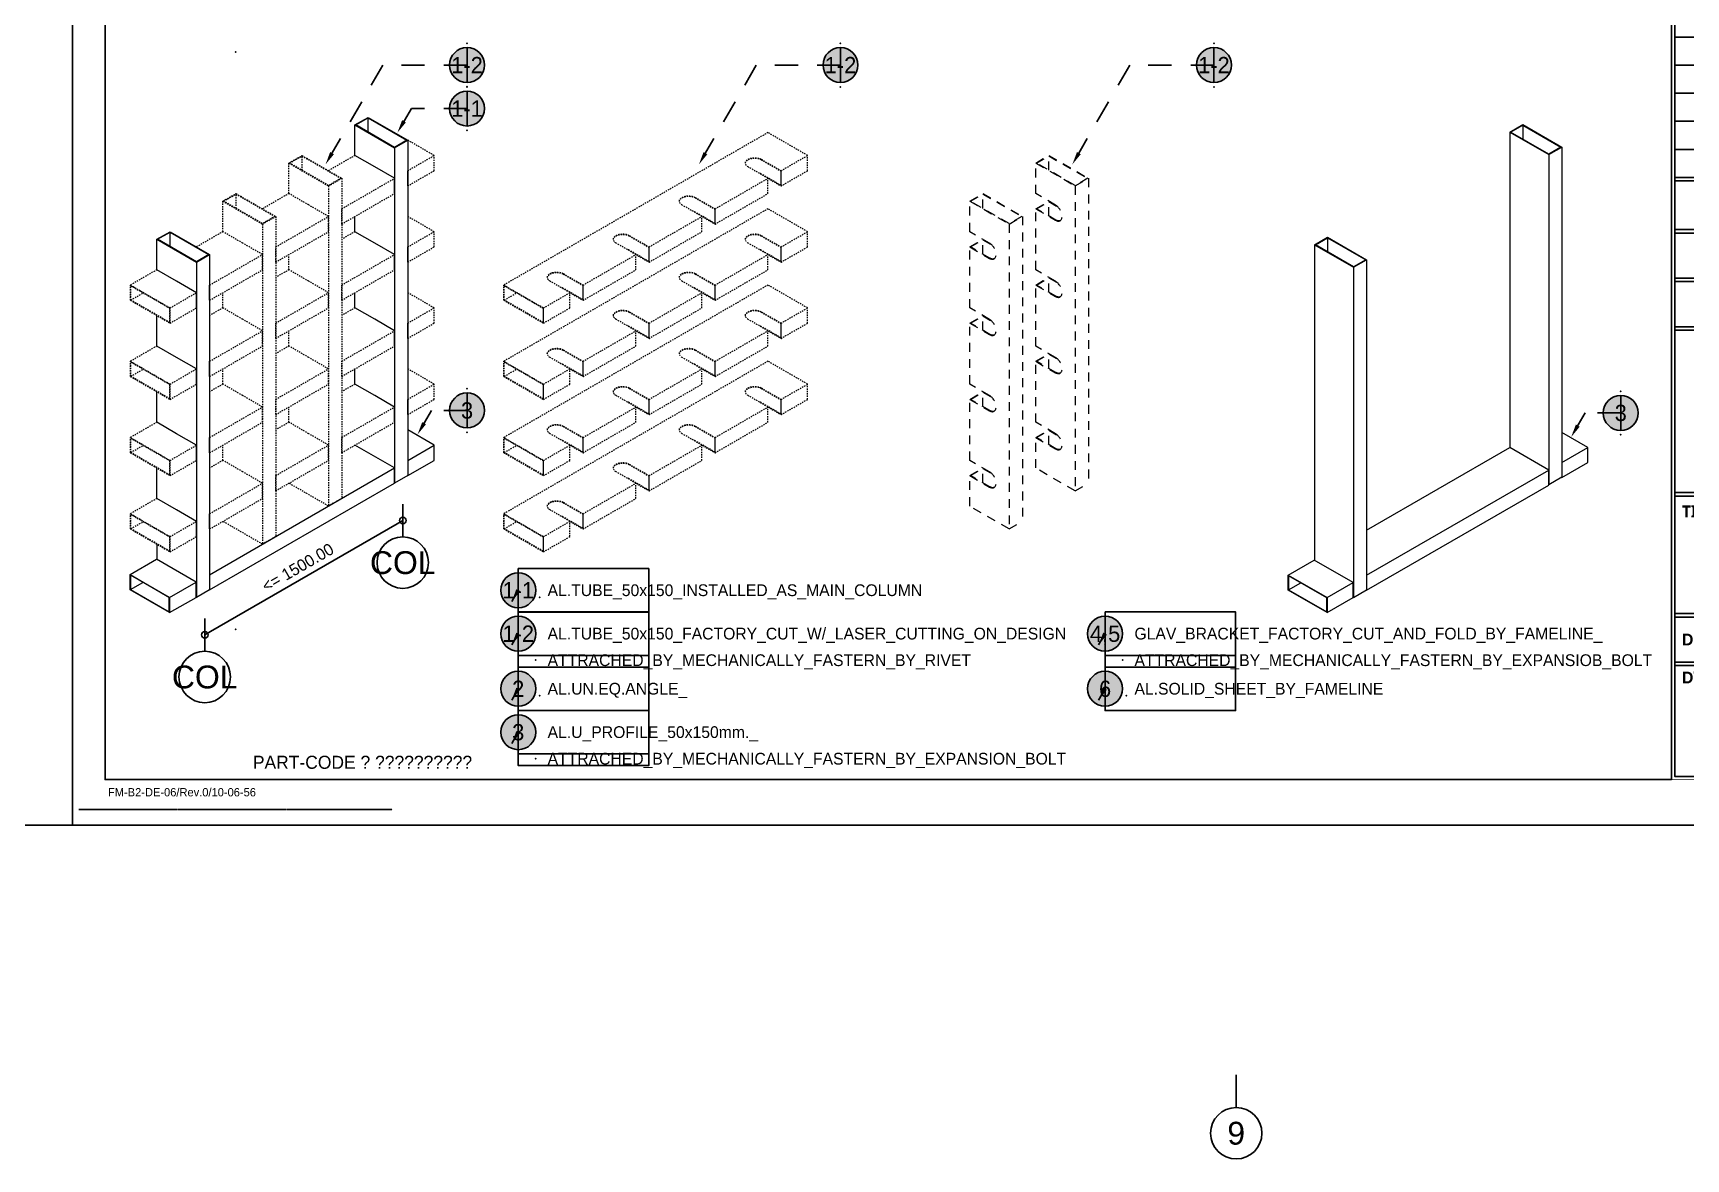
# Model space of a CAD drawing. Header units: millimetres. Extents: x -244126 to 368105, y -173968 to 259060.
# Drawn here: x 41997 to 43263, y 13082 to 13945 of the extents above; entities that cross this region are included whole.
import ezdxf
from ezdxf.enums import TextEntityAlignment as Align

# ---------------------------------------------------------------- set-up
doc = ezdxf.new("R2010")
doc.units = ezdxf.units.MM
doc.header["$MEASUREMENT"] = 0
for name, pattern in [('005_GG_TA_LINE', [13.75, 5, -1.25, 1.25, -1.25, 5]), ('ACAD_ISO04W100', [30, 24, -3, 0, -3]), ('HIDDEN', [9.525, 6.35, -3.175]), ('TA_G_001.00_GG_TA_L_INE', [2.95, 1.1, -0.25, 0.25, -0.25, 1.1]), ('TA_HL_001.00', [6.5, 3.55, -2.95]), ('TA_HL_003.00000', [19.5, 10.65, -8.85])]:
    doc.linetypes.add(name, pattern=pattern)
for name, color, linetype in [('000 - D I M', 6, 'Continuous'), ('000 - H A T C H', 8, 'Continuous'), ('000 - L I N E 0.1', 1, 'Continuous'), ('000 - SYMBOL CON', 1, 'Continuous'), ('000 - T E X T', 4, 'Continuous'), ('000 - TITLEBLOCK', 4, 'Continuous')]:
    doc.layers.add(name, color=color, linetype=linetype)
doc.styles.add('BROWALLIA', font='BrowalliaUPC.ttf')
doc.styles.add('century gothic111111', font='CordiaUPC.ttf')
doc.styles.add('Cetury Gothic', font='GOTHIC.TTF')
doc.styles.add('CORDIA', font='cordia.shx')
doc.styles.get("Standard").update_dxf_attribs({"font": 'arial.ttf'})
doc.styles.add('TA', font='Cordia New.ttf', dxfattribs={"height": 4.5})
doc.dimstyles.new('DIM C-C', dxfattribs={"dimtxt": 0.18, "dimasz": 0.1, "dimexe": 0.1, "dimexo": 0.1, "dimgap": 0.09, "dimtad": 1, "dimtoh": 1, "dimzin": 0, "dimdsep": 46, "dimtxsty": 'CORDIA', "dimblk": 'ORIGIN', "dimcen": 0.1, "dimdle": 0.1, "dimclrd": 40, "dimclre": 140, "dimclrt": 3, "dimadec": 0, "dimazin": 0, "dimtfac": 1, "dimtix": 1, "dimtmove": 2, "dimatfit": 3, "dimfxl": 1, "dimtolj": 1, "dimtzin": 0, "dimarcsym": 0})

# ---------------------------------------------------------------- blocks, each defined once
blk = doc.blocks.new('A$Cfd196da9')
at = {"color": 0, "linetype": 'ByBlock', "const_width": 0.1}
blk.add_lwpolyline([(-143.5, -98), (96.5, -98), (96.5, 99), (-143.5, 99)], close=True, dxfattribs=at)
blk = doc.blocks.new('A$C5e861bfc')
at = {"color": 8, "linetype": 'Continuous'}
for p, q in [((0.5, -83.23), (43.5, -83.23)), ((0.5, -87.53), (43.5, -87.53)), ((0.5, -91.83), (43.5, -91.83)), ((0.5, -96.14), (43.5, -96.14)), ((0.5, -100.44), (43.5, -100.44))]:
    blk.add_line(p, q, dxfattribs=at)
at = {"color": 3, "linetype": 'Continuous'}
for p, q in [((0.5, -105.27), (0.5, -112.72)), ((0.5, -112.72), (43.5, -112.72))]:
    blk.add_line(p, q, dxfattribs=at)
for points in [[(0.5, -105.27), (43.5, -105.27), (43.5, -104.74), (0.5, -104.74)], [(0.5, -120.17), (43.5, -120.17), (43.5, -113.26), (0.5, -113.26)], [(0.5, -127.62), (43.5, -127.62), (43.5, -120.71), (0.5, -120.71)], [(0.5, -128.16), (43.5, -128.16), (43.5, -153.01), (0.5, -153.01)], [(0.5, -153.55), (43.5, -153.55), (43.5, -171.56), (0.5, -171.56)], [(0.5, -179.01), (43.5, -179.01), (43.5, -172.1), (0.5, -172.1)], [(0.5, -179.54), (43.5, -179.54), (43.5, -196.5), (0.5, -196.5)]]:
    blk.add_lwpolyline(points, close=True, dxfattribs=at)
at = {"layer": '000 - T E X T', "color": 3, "const_width": 0.1}
blk.add_lwpolyline([(0, -197), (44, -197), (44, 0), (0, 0)], close=True, dxfattribs=at)
at = {"color": 4, "char_height": 1.8, "attachment_point": 1, "style": 'Cetury Gothic'}
for s, insert in [('{\\f@Malgun Gothic|b1|i0|c0|p34;TITLE :}', (1.62, -155)), ('{\\fCentury Gothic|b1|i0|c0|p34;DATE :}', (1.62, -174.64)), ('{\\fCentury Gothic|b1|i0|c0|p34;DWG. No. :}', (1.62, -180.46))]:
    blk.add_mtext(s, dxfattribs=dict(at, insert=insert))
blk = doc.blocks.new('*U1678')
at = {"linetype": '005_GG_TA_LINE'}
for p in [(125, 592.5), (125, 150)]:
    blk.add_point(p, dxfattribs=at)
at = {"layer": '000 - L I N E 0.1', "color": 21, "linetype": 'Continuous'}
blk.add_lwpolyline([(0, 35.6), (0, 0), (35.6, 0)], dxfattribs=at)
at = {"layer": '000 - T E X T', "color": 3, "const_width": 0.5}
blk.add_lwpolyline([(1445, 35), (1225, 35), (1225, 1020), (1445, 1020)], close=True, dxfattribs=at)
at = {"layer": '000 - T E X T', "color": 3}
blk.add_lwpolyline([(1442.5, 37.5), (1227.5, 37.5), (1227.5, 1017.5), (1442.5, 1017.5)], close=True, dxfattribs=at)
at = {"layer": '000 - TITLEBLOCK', "color": 250}
blk.add_lwpolyline([(0, 0), (1485, 0), (1485, 1050), (0, 1050)], close=True, dxfattribs=at)
at = {"layer": 'Defpoints', "color": 250, "linetype": 'TA_G_001.00_GG_TA_L_INE'}
blk.add_line((5, 12), (245, 12), dxfattribs=at)
at = {"xscale": 5, "yscale": 5, "zscale": 5}
blk.add_blockref('A$C5e861bfc', (1225, 1020), dxfattribs=at)
at = {"layer": '000 - T E X T', "color": 3, "xscale": 5, "yscale": 5, "zscale": 5}
blk.add_blockref('A$Cfd196da9', (742.5, 525), dxfattribs=at)
at = {"color": 4, "style": 'TA'}
blk.add_attdef('PAPER_SIZE', text='', height=6.25, dxfattribs=at).set_placement((1421.5, 24.9), align=Align.MIDDLE_RIGHT)
blk.add_attdef('SCALE_SIZE', text='', height=6.25, dxfattribs=at).set_placement((1433.8, 25.1), align=Align.MIDDLE_LEFT)
at = {"layer": '000 - H A T C H', "color": 4, "insert": (27.2, 28.5), "char_height": 6.357, "attachment_point": 1, "style": 'century gothic111111'}
blk.add_mtext('FM-B2-DE-06/Rev.0/10-06-56', dxfattribs=at)
at = {"layer": '000 - T E X T', "color": 250, "style": 'TA'}
for tag, height, p in [('SUPERLINK', 5, (43.2, 1039.4)), ('NAMEFILE', 5, (43.2, 1029.4)), ('SC', 100, (8.4, 938))]:
    blk.add_attdef(tag, text='', height=height, dxfattribs=at).set_placement(p, align=Align.MIDDLE_LEFT)
at = {"layer": '000 - T E X T', "color": 4, "style": 'TA'}
for tag, height, p in [('PRELIM_NAME_JOB_1', 5, (1311.7, 825.5)), ('PRELIM_NAME_JOB_2', 5, (1311.7, 814.6)), ('PRELIM_NAME_PROJECT_1', 7.5, (1237, 773.3)), ('PRELIM_NAME_PROJECT_2', 7.5, (1237, 754.8)), ('PRELIM_NAME_PROJECT_3', 7.5, (1237, 736.3)), ('PRELIM_NAME_TITLE_3', 6, (1238.8, 185)), ('DRAWING_NO1', 6, (1236.5, 82.3)), ('DRAWING_NO2', 6, (1236.5, 62.3)), ('PRELIM_NAME_TITLE_1', 1.2, (247.8, 43.7)), ('PRELIM_NAME_TITLE_2', 1.2, (247.8, 40.3))]:
    blk.add_attdef(tag, text='', height=height, dxfattribs=at).set_placement(p, align=Align.MIDDLE_LEFT)
at = {"layer": '000 - T E X T', "color": 4, "style": 'Cetury Gothic'}
for tag, p in [('SHEET_NO.', (1403.9, 85)), ('TOTAL_SHEET_NO.', (1402.4, 44.1))]:
    blk.add_attdef(tag, text='', height=9, dxfattribs=at).set_placement(p, align=Align.CENTER)
at = {"layer": '000 - T E X T', "color": 4, "style": 'TA'}
blk.add_attdef('NAME_REMARK', (138.2, 43.3), '', height=10, dxfattribs=at)
blk = doc.blocks.new('A$Cb4399e0b')
at = {"layer": '000 - SYMBOL CON', "color": 0}
blk.add_line((0, 3.94), (0, 8.94), dxfattribs=at)
blk.add_circle((0, 0), 3.94, dxfattribs=at)
at = {"layer": '000 - T E X T'}
blk.add_attdef('XX', text='', height=3.5, dxfattribs=at).set_placement((0, 0), align=Align.MIDDLE_CENTER)
blk = doc.blocks.new('A$C438cb53b')
at = {"color": 0, "linetype": 'ByBlock', "lineweight": 0, "extrusion": (5.55112e-17, 0.816497, 0.57735)}
for p, q in [((707.1, 408.2), (0, 0)), ((813.2, 347), (707.1, 408.2)), ((707.1, 285.8), (654.1, 316.4)), ((689.4, 336.8), (742.5, 306.2)), ((689.4, 335.6), (741.4, 305.6)), ((742.5, 306.2), (813.2, 347)), ((813.2, 306.2), (813.2, 347)), ((565.7, 204.1), (707.1, 285.8)), ((741.4, 267.2), (689.4, 297.2)), ((707.1, 285.8), (742.5, 265.4)), ((707.1, 244.9), (707.1, 285.8)), ((741.4, 305.6), (741.4, 267.2)), ((742.5, 265.4), (742.5, 306.2)), ((742.5, 265.4), (813.2, 306.2)), ((512.7, 234.7), (565.7, 204.1)), ((512.7, 233.5), (564.6, 203.5)), ((565.7, 163.3), (707.1, 244.9)), ((388.9, 102.1), (530.3, 183.7)), ((530.3, 183.7), (477.3, 214.3)), ((564.6, 165.1), (512.7, 195.1)), ((530.3, 183.7), (565.7, 163.3)), ((530.3, 142.9), (530.3, 183.7)), ((564.6, 203.5), (564.6, 165.1)), ((565.7, 163.3), (565.7, 204.1)), ((388.9, 61.2), (530.3, 142.9)), ((353.6, 81.6), (300.5, 112.3)), ((335.9, 132.7), (388.9, 102.1)), ((335.9, 131.5), (387.8, 101.4)), ((387.8, 63.1), (335.9, 93.1)), ((387.8, 101.4), (387.8, 63.1)), ((388.9, 61.2), (388.9, 102.1)), ((212.1, 0), (353.6, 81.6)), ((353.6, 81.6), (388.9, 61.2)), ((353.6, 40.8), (353.6, 81.6)), ((0, 0), (106.1, -61.2)), ((0, -40.8), (0, 0)), ((176.8, -20.4), (123.7, 10.2)), ((159.1, 30.6), (212.1, 0)), ((159.1, 29.4), (211.1, -0.6)), ((212.1, -40.8), (353.6, 40.8)), ((212.1, -40.8), (212.1, 0)), ((0, -40.8), (106.1, -102.1)), ((1.1, -40.2), (1.1, -1.8)), ((1.1, -1.8), (105, -61.8)), ((1.1, -40.2), (34.3, -21)), ((105, -100.2), (1.1, -40.2)), ((106.1, -61.2), (176.8, -20.4)), ((211.1, -39), (159.1, -9)), ((176.8, -20.4), (212.1, -40.8)), ((176.8, -61.2), (176.8, -20.4)), ((211.1, -0.6), (211.1, -39)), ((105, -61.8), (105, -100.2)), ((106.1, -102.1), (176.8, -61.2)), ((106.1, -102.1), (106.1, -61.2))]:
    blk.add_line(p, q, dxfattribs=at)
at = {"color": 0, "linetype": 'ByBlock', "lineweight": 0, "extrusion": (5.30705e-17, 5.55112e-17, -1)}
for centre in [(671.8, 326.6), (495, 224.5), (318.2, 122.5), (141.4, 20.4)]:
    blk.add_ellipse(centre, major_axis=(-25, 0), ratio=0.57735, start_param=-0.785398, end_param=2.356194, dxfattribs=at)
at = {"color": 0, "linetype": 'ByBlock', "lineweight": 0, "extrusion": (9.48336e-18, 2.77556e-16, -1)}
for centre in [(671.8, 325.4), (495, 223.3), (318.2, 121.2)]:
    blk.add_ellipse(centre, major_axis=(-25, 0), ratio=0.57735, start_param=0.042439, end_param=2.356194, dxfattribs=at)
at = {"color": 0, "linetype": 'ByBlock', "lineweight": 0}
for centre in [(671.8, 287), (495, 184.9), (318.2, 82.9), (141.4, -19.2)]:
    blk.add_ellipse(centre, major_axis=(-25, 0), ratio=0.57735, start_param=-2.356194, end_param=-2.008028, dxfattribs=at)
at = {"color": 0, "linetype": 'ByBlock', "lineweight": 0, "extrusion": (-6.65394e-17, -8.06516e-33, -1)}
blk.add_ellipse((141.4, 19.2), major_axis=(-25, 0), ratio=0.57735, start_param=0.042439, end_param=2.356194, dxfattribs=at)
blk = doc.blocks.new('A$C5165007d')
at = {"color": 0, "linetype": 'Continuous', "lineweight": 0, "extrusion": (-5.55112e-17, 0.816497, 0.57735)}
for p, q in [((496, 1305.8), (531.4, 1326.2)), ((496, 1305.8), (602.1, 1244.5)), ((496, 1224.1), (496, 1305.8)), ((498.2, 1305.8), (531.4, 1325)), ((602.1, 1245.8), (498.2, 1305.8)), ((531.4, 1326.2), (637.5, 1265)), ((531.4, 1286.6), (531.4, 1325)), ((531.4, 1325), (635.3, 1265)), ((635.3, 1265), (602.1, 1245.8)), ((602.1, 1244.5), (637.5, 1265)), ((602.1, 1244.5), (602.1, 346.4)), ((637.5, 1265), (637.5, 366.8)), ((549.1, 1193.5), (496, 1224.1)), ((602.1, 1162.9), (549.1, 1193.5)), ((602.1, 1122.1), (602.1, 1162.9)), ((637.5, 1142.5), (637.5, 1183.3)), ((-34.3, 999.6), (1.1, 1020)), ((-32.2, 999.6), (1.1, 1018.8)), ((1.1, 1020), (107.1, 958.8)), ((1.1, 980.4), (1.1, 1018.8)), ((1.1, 1018.8), (105, 958.8)), ((496, 1020), (496, 1060.8)), ((549.1, 989.4), (496, 1020)), ((-34.3, 999.6), (71.8, 938.4)), ((-34.3, 917.9), (-34.3, 999.6)), ((71.8, 939.6), (-32.2, 999.6)), ((602.1, 958.8), (549.1, 989.4)), ((637.5, 938.4), (637.5, 979.2)), ((105, 958.8), (71.8, 939.6)), ((71.8, 938.4), (107.1, 958.8)), ((71.8, 938.4), (71.8, 40.2)), ((107.1, 958.8), (107.1, 60.6)), ((602.1, 917.9), (602.1, 958.8)), ((18.7, 887.3), (-34.3, 917.9)), ((71.8, 856.7), (18.7, 887.3)), ((71.8, 815.9), (71.8, 856.7)), ((107.1, 836.3), (107.1, 877.1)), ((496, 815.9), (496, 856.7)), ((549.1, 785.3), (496, 815.9)), ((-34.3, 713.8), (-34.3, 795.5)), ((602.1, 754.6), (549.1, 785.3)), ((602.1, 713.8), (602.1, 754.6)), ((637.5, 734.2), (637.5, 775.1)), ((18.7, 683.2), (-34.3, 713.8)), ((71.8, 652.6), (18.7, 683.2)), ((107.1, 632.2), (107.1, 673)), ((71.8, 611.8), (71.8, 652.6)), ((496, 611.8), (496, 652.6)), ((-34.3, 509.7), (-34.3, 591.3)), ((549.1, 581.1), (496, 611.8)), ((602.1, 550.5), (549.1, 581.1)), ((602.1, 509.7), (602.1, 550.5)), ((637.5, 530.1), (637.5, 570.9)), ((18.7, 479.1), (-34.3, 509.7)), ((708.2, 448.5), (637.5, 489.3)), ((71.8, 448.5), (18.7, 479.1)), ((71.8, 407.6), (71.8, 448.5)), ((107.1, 428), (107.1, 468.9)), ((602.1, 387.2), (496, 448.5)), ((637.5, 407.6), (708.2, 448.5)), ((708.2, 407.6), (708.2, 448.5)), ((637.5, 366.8), (708.2, 407.6)), ((637.5, 407.6), (637.5, 366.8)), ((-34.3, 305.6), (-34.3, 387.2)), ((107.1, 101.4), (602.1, 387.2)), ((602.1, 346.4), (602.1, 387.2)), ((637.5, 366.8), (602.1, 346.4)), ((107.1, 60.6), (602.1, 346.4)), ((18.7, 275), (-34.3, 305.6)), ((71.8, 244.3), (18.7, 275)), ((71.8, 203.5), (71.8, 244.3)), ((107.1, 223.9), (107.1, 264.7)), ((-34.3, 183.1), (-34.3, 142.3)), ((-106.1, 102.1), (-35.4, 142.9)), ((70.7, 81.6), (-35.4, 142.9)), ((-106.1, 102.1), (0, 40.8)), ((-106.1, 61.2), (-106.1, 102.1)), ((-105, 100.2), (-105, 61.8)), ((-1.1, 40.2), (-105, 100.2)), ((107.1, 101.4), (107.1, 60.6)), ((0, 0), (-106.1, 61.2)), ((-105, 61.8), (-71.8, 81)), ((-105, 61.8), (-1.1, 1.8)), ((0, 40.8), (70.7, 81.6)), ((70.7, 40.8), (70.7, 81.6)), ((107.1, 60.6), (71.8, 40.2)), ((-1.1, 1.8), (-1.1, 40.2)), ((0, 40.8), (0, 0)), ((0, 0), (70.7, 40.8)), ((71.8, 40.2), (70.7, 40.8))]:
    blk.add_line(p, q, dxfattribs=at)
at = {"color": 1, "linetype": 'ByBlock', "lineweight": 0, "extrusion": (-5.55112e-17, 0.816497, 0.57735)}
for p, q in [((708.2, 1224.1), (637.5, 1265)), ((319.3, 1203.7), (354.6, 1224.1)), ((319.3, 1203.7), (425.3, 1142.5)), ((319.3, 1122.1), (319.3, 1203.7)), ((321.4, 1203.7), (354.6, 1222.9)), ((425.3, 1143.7), (321.4, 1203.7)), ((354.6, 1224.1), (460.7, 1162.9)), ((354.6, 1184.5), (354.6, 1222.9)), ((354.6, 1222.9), (458.6, 1162.9)), ((496, 1224.1), (425.3, 1183.3)), ((637.5, 1183.3), (708.2, 1224.1)), ((708.2, 1183.3), (708.2, 1224.1)), ((458.6, 1162.9), (425.3, 1143.7)), ((425.3, 1142.5), (460.7, 1162.9)), ((460.7, 1081.2), (602.1, 1162.9)), ((460.7, 1162.9), (460.7, 305.6)), ((637.5, 1142.5), (708.2, 1183.3)), ((142.5, 1101.7), (177.8, 1122.1)), ((144.6, 1101.7), (177.8, 1120.8)), ((177.8, 1122.1), (283.9, 1060.8)), ((177.8, 1082.5), (177.8, 1120.8)), ((177.8, 1120.8), (281.8, 1060.8)), ((319.3, 1122.1), (248.5, 1081.2)), ((372.3, 1091.5), (319.3, 1122.1)), ((425.3, 1142.5), (425.3, 285.2)), ((460.7, 1040.4), (602.1, 1122.1)), ((142.5, 1101.7), (248.5, 1040.4)), ((142.5, 1020), (142.5, 1101.7)), ((248.5, 1041.6), (144.6, 1101.7)), ((425.3, 1060.8), (372.3, 1091.5)), ((460.7, 1040.4), (460.7, 1081.2)), ((142.5, 1020), (71.8, 979.2)), ((195.5, 989.4), (142.5, 1020)), ((281.8, 1060.8), (248.5, 1041.6)), ((248.5, 1040.4), (283.9, 1060.8)), ((248.5, 1040.4), (248.5, 183.1)), ((283.9, 979.2), (425.3, 1060.8)), ((283.9, 1060.8), (283.9, 203.5)), ((283.9, 938.4), (425.3, 1020)), ((425.3, 1020), (425.3, 1060.8)), ((496, 1020), (460.7, 999.6)), ((708.2, 1020), (637.5, 1060.8)), ((637.5, 979.2), (708.2, 1020)), ((708.2, 979.2), (708.2, 1020)), ((248.5, 958.8), (195.5, 989.4)), ((283.9, 938.4), (283.9, 979.2)), ((637.5, 938.4), (708.2, 979.2)), ((107.1, 877.1), (248.5, 958.8)), ((248.5, 917.9), (248.5, 958.8)), ((319.3, 917.9), (319.3, 958.8)), ((460.7, 877.1), (602.1, 958.8)), ((-34.3, 917.9), (-105, 877.1)), ((107.1, 836.3), (248.5, 917.9)), ((319.3, 917.9), (283.9, 897.5)), ((372.3, 887.3), (319.3, 917.9)), ((425.3, 856.7), (372.3, 887.3)), ((460.7, 836.3), (602.1, 917.9)), ((-105, 877.1), (1.1, 815.9)), ((-105, 836.3), (-105, 877.1)), ((-103.9, 836.9), (-103.9, 875.3)), ((-103.9, 875.3), (0, 815.3)), ((-103.9, 836.9), (-70.7, 856.1)), ((1.1, 815.9), (71.8, 856.7)), ((142.5, 815.9), (142.5, 856.7)), ((283.9, 775.1), (425.3, 856.7)), ((425.3, 815.9), (425.3, 856.7)), ((460.7, 836.3), (460.7, 877.1)), ((708.2, 815.9), (637.5, 856.7)), ((-105, 836.3), (1.1, 775.1)), ((0, 776.9), (-103.9, 836.9)), ((0, 815.3), (0, 776.9)), ((1.1, 775.1), (71.8, 815.9)), ((1.1, 775.1), (1.1, 815.9)), ((142.5, 815.9), (107.1, 795.5)), ((195.5, 785.3), (142.5, 815.9)), ((283.9, 734.2), (425.3, 815.9)), ((496, 815.9), (460.7, 795.5)), ((637.5, 775.1), (708.2, 815.9)), ((708.2, 775.1), (708.2, 815.9)), ((107.1, 673), (248.5, 754.6)), ((248.5, 754.6), (195.5, 785.3)), ((248.5, 713.8), (248.5, 754.6)), ((283.9, 734.2), (283.9, 775.1)), ((319.3, 713.8), (319.3, 754.6)), ((460.7, 673), (602.1, 754.6)), ((637.5, 734.2), (708.2, 775.1)), ((-34.3, 713.8), (-105, 673)), ((107.1, 632.2), (248.5, 713.8)), ((319.3, 713.8), (283.9, 693.4)), ((372.3, 683.2), (319.3, 713.8)), ((460.7, 632.2), (602.1, 713.8)), ((-105, 673), (1.1, 611.8)), ((-105, 632.2), (-105, 673)), ((-103.9, 632.8), (-103.9, 671.2)), ((-103.9, 671.2), (0, 611.1)), ((425.3, 652.6), (372.3, 683.2)), ((460.7, 632.2), (460.7, 673)), ((-105, 632.2), (1.1, 570.9)), ((-103.9, 632.8), (-70.7, 652)), ((0, 572.8), (-103.9, 632.8)), ((1.1, 611.8), (71.8, 652.6)), ((142.5, 611.8), (142.5, 652.6)), ((283.9, 570.9), (425.3, 652.6)), ((425.3, 611.8), (425.3, 652.6)), ((708.2, 611.8), (637.5, 652.6)), ((0, 611.1), (0, 572.8)), ((1.1, 570.9), (71.8, 611.8)), ((1.1, 570.9), (1.1, 611.8)), ((142.5, 611.8), (107.1, 591.3)), ((195.5, 581.1), (142.5, 611.8)), ((248.5, 550.5), (195.5, 581.1)), ((283.9, 530.1), (425.3, 611.8)), ((496, 611.8), (460.7, 591.3)), ((637.5, 570.9), (708.2, 611.8)), ((708.2, 570.9), (708.2, 611.8)), ((107.1, 468.9), (248.5, 550.5)), ((248.5, 509.7), (248.5, 550.5)), ((283.9, 530.1), (283.9, 570.9)), ((319.3, 509.7), (319.3, 550.5)), ((460.7, 468.9), (602.1, 550.5)), ((637.5, 530.1), (708.2, 570.9)), ((-34.3, 509.7), (-105, 468.9)), ((107.1, 428), (248.5, 509.7)), ((319.3, 509.7), (283.9, 489.3)), ((372.3, 479.1), (319.3, 509.7)), ((460.7, 428), (602.1, 509.7)), ((-105, 468.9), (1.1, 407.6)), ((-105, 428), (-105, 468.9)), ((-103.9, 428.7), (-103.9, 467)), ((-103.9, 467), (0, 407)), ((-103.9, 428.7), (-70.7, 447.8)), ((1.1, 407.6), (71.8, 448.5)), ((142.5, 407.6), (142.5, 448.5)), ((283.9, 366.8), (425.3, 448.5)), ((425.3, 448.5), (372.3, 479.1)), ((425.3, 407.6), (425.3, 448.5)), ((460.7, 428), (460.7, 468.9)), ((-105, 428), (1.1, 366.8)), ((0, 368.6), (-103.9, 428.7)), ((0, 407), (0, 368.6)), ((1.1, 366.8), (71.8, 407.6)), ((1.1, 366.8), (1.1, 407.6)), ((142.5, 407.6), (107.1, 387.2)), ((195.5, 377), (142.5, 407.6)), ((283.9, 326), (425.3, 407.6)), ((248.5, 346.4), (195.5, 377)), ((283.9, 326), (283.9, 366.8)), ((107.1, 264.7), (248.5, 346.4)), ((248.5, 305.6), (248.5, 346.4)), ((425.3, 285.2), (319.3, 346.4)), ((-34.3, 305.6), (-105, 264.7)), ((107.1, 223.9), (248.5, 305.6)), ((460.7, 305.6), (425.3, 285.2)), ((-105, 264.7), (1.1, 203.5)), ((-105, 223.9), (-105, 264.7)), ((-105, 223.9), (1.1, 162.7)), ((-103.9, 224.5), (-103.9, 262.9)), ((-103.9, 262.9), (0, 202.9)), ((-103.9, 224.5), (-70.7, 243.7)), ((0, 164.5), (-103.9, 224.5)), ((1.1, 203.5), (71.8, 244.3)), ((248.5, 183.1), (142.5, 244.3)), ((0, 202.9), (0, 164.5)), ((1.1, 162.7), (71.8, 203.5)), ((1.1, 162.7), (1.1, 203.5)), ((283.9, 203.5), (248.5, 183.1))]:
    blk.add_line(p, q, dxfattribs=at)
blk = doc.blocks.new('A$Cfce5fc8c')
at = {"color": 0, "linetype": 'ByBlock', "lineweight": 0, "extrusion": (5.55112e-17, 0.816497, 0.57735)}
for p, q in [((37.12, 39.8), (42.43, 42.87)), ((37.44, 39.8), (42.43, 42.68)), ((42.43, 42.87), (58.34, 33.68)), ((42.43, 36.93), (42.43, 42.68)), ((42.43, 42.68), (58.02, 33.68)), ((37.12, 39.8), (53.03, 30.62)), ((37.12, 27.56), (37.12, 39.8)), ((53.03, 30.8), (37.44, 39.8)), ((58.02, 33.68), (53.03, 30.8)), ((53.03, 30.62), (58.34, 33.68)), ((58.34, 33.68), (58.34, -88.79)), ((10.61, 24.49), (15.91, 27.56)), ((10.92, 24.49), (15.91, 27.37)), ((15.91, 27.56), (31.82, 18.37)), ((15.91, 21.62), (15.91, 27.37)), ((15.91, 27.37), (31.5, 18.37)), ((45.08, 22.96), (37.12, 27.56)), ((53.03, 30.62), (53.03, -91.86)), ((10.61, 24.49), (26.52, 15.31)), ((10.61, 12.25), (10.61, 24.49)), ((26.52, 15.49), (10.92, 24.49)), ((37.12, 21.43), (42.43, 24.49)), ((37.12, 21.43), (45.08, 16.84)), ((37.12, -3.06), (37.12, 21.43)), ((37.44, 21.43), (42.43, 24.31)), ((45.24, 16.93), (37.44, 21.43)), ((42.43, 18.55), (42.43, 24.31)), ((42.43, 24.31), (45.98, 22.26)), ((31.5, 18.37), (26.52, 15.49)), ((26.52, 15.31), (31.82, 18.37)), ((26.52, 15.31), (26.52, -107.17)), ((31.82, 18.37), (31.82, -104.1)), ((18.56, 7.65), (10.61, 12.25)), ((10.61, 6.12), (15.91, 9.19)), ((10.92, 6.12), (15.91, 9)), ((15.91, 3.25), (15.91, 9)), ((15.91, 9), (19.47, 6.95)), ((10.61, 6.12), (18.56, 1.53)), ((10.61, -18.37), (10.61, 6.12)), ((18.72, 1.62), (10.92, 6.12)), ((45.08, -7.65), (37.12, -3.06)), ((37.12, -9.19), (42.43, -6.12)), ((37.44, -9.19), (42.43, -6.31)), ((42.43, -12.06), (42.43, -6.31)), ((42.43, -6.31), (45.98, -8.36)), ((37.12, -9.19), (45.08, -13.78)), ((37.12, -33.68), (37.12, -9.19)), ((45.24, -13.69), (37.44, -9.19)), ((18.56, -22.96), (10.61, -18.37)), ((10.61, -24.49), (15.91, -21.43)), ((10.61, -24.49), (18.56, -29.09)), ((10.61, -48.99), (10.61, -24.49)), ((10.92, -24.49), (15.91, -21.62)), ((18.72, -29), (10.92, -24.49)), ((15.91, -27.37), (15.91, -21.62)), ((15.91, -21.62), (19.47, -23.67)), ((45.08, -38.27), (37.12, -33.68)), ((37.12, -39.8), (42.43, -36.74)), ((37.12, -39.8), (45.08, -44.4)), ((37.12, -64.3), (37.12, -39.8)), ((37.44, -39.8), (42.43, -36.93)), ((45.24, -44.31), (37.44, -39.8)), ((42.43, -42.68), (42.43, -36.93)), ((42.43, -36.93), (45.98, -38.98)), ((18.56, -53.58), (10.61, -48.99)), ((10.61, -55.11), (15.91, -52.05)), ((10.92, -55.11), (15.91, -52.24)), ((15.91, -57.99), (15.91, -52.24)), ((15.91, -52.24), (19.47, -54.29)), ((10.61, -55.11), (18.56, -59.71)), ((10.61, -79.61), (10.61, -55.11)), ((18.72, -59.61), (10.92, -55.11)), ((45.08, -68.89), (37.12, -64.3)), ((37.12, -70.42), (42.43, -67.36)), ((37.12, -70.42), (45.08, -75.02)), ((37.12, -82.67), (37.12, -70.42)), ((37.44, -70.42), (42.43, -67.54)), ((45.24, -74.92), (37.44, -70.42)), ((42.43, -67.54), (45.98, -69.6)), ((42.43, -73.3), (42.43, -67.54)), ((18.56, -84.2), (10.61, -79.61)), ((10.61, -85.73), (15.91, -82.67)), ((10.61, -85.73), (18.56, -90.32)), ((10.61, -97.98), (10.61, -85.73)), ((10.92, -85.73), (15.91, -82.85)), ((18.72, -90.23), (10.92, -85.73)), ((15.91, -82.85), (19.47, -84.91)), ((15.91, -88.61), (15.91, -82.85)), ((53.03, -91.86), (37.12, -82.67)), ((53.03, -91.86), (58.34, -88.79)), ((26.52, -107.17), (10.61, -97.98)), ((26.52, -107.17), (31.82, -104.1))]:
    blk.add_line(p, q, dxfattribs=at)
at = {"color": 0, "linetype": 'ByBlock', "lineweight": 0}
for centre in [(45.08, 19.9), (18.56, 4.59), (45.08, -10.72), (18.56, -26.03), (45.08, -41.34), (18.56, -56.64), (45.08, -71.95), (18.56, -87.26)]:
    blk.add_ellipse(centre, major_axis=(1.87, -3.25), ratio=0.57735, start_param=-0.785398, end_param=2.356194, dxfattribs=at)
at = {"color": 0, "linetype": 'ByBlock', "lineweight": 0, "extrusion": (-6.29482e-17, 2.20052e-16, -1)}
for centre in [(45.24, 19.99), (18.72, 4.68), (45.24, -10.62), (18.72, -25.93), (45.24, -41.24), (18.72, -56.55)]:
    blk.add_ellipse(centre, major_axis=(1.87, -3.25), ratio=0.57735, start_param=0.042439, end_param=0.785398, dxfattribs=at)
at = {"color": 0, "linetype": 'ByBlock', "lineweight": 0, "extrusion": (-3.51927e-17, 1.71978e-16, -1)}
for centre in [(45.24, -71.86), (18.72, -87.17)]:
    blk.add_ellipse(centre, major_axis=(1.87, -3.25), ratio=0.57735, start_param=0.042439, end_param=0.785398, dxfattribs=at)
blk = doc.blocks.new('A$C4be6499f')
at = {"color": 0, "linetype": 'Continuous', "lineweight": 0, "extrusion": (-5.55112e-17, 0.816497, 0.57735)}
for p, q in [((602.1, 1305.8), (637.5, 1326.2)), ((602.1, 1305.8), (602.1, 448.5)), ((602.1, 1305.8), (708.2, 1244.5)), ((604.2, 1305.8), (637.5, 1325)), ((708.2, 1245.8), (604.2, 1305.8)), ((637.5, 1326.2), (743.5, 1265)), ((637.5, 1325), (637.5, 1286.6)), ((637.5, 1325), (741.4, 1265)), ((741.4, 1265), (708.2, 1245.8)), ((708.2, 1244.5), (743.5, 1265)), ((743.5, 1265), (743.5, 368)), ((708.2, 1244.5), (708.2, 347.6)), ((71.8, 999.6), (107.1, 1020)), ((71.8, 999.6), (71.8, 142.3)), ((71.8, 999.6), (177.8, 938.4)), ((73.9, 999.6), (107.1, 1018.8)), ((177.8, 939.6), (73.9, 999.6)), ((107.1, 1020), (213.2, 958.8)), ((107.1, 1018.8), (107.1, 980.4)), ((107.1, 1018.8), (211.1, 958.8)), ((211.1, 958.8), (177.8, 939.6)), ((177.8, 938.4), (213.2, 958.8)), ((213.2, 958.8), (213.2, 60.6)), ((177.8, 938.4), (177.8, 40.2)), ((814.2, 448.5), (743.5, 489.3)), ((213.2, 223.9), (602.1, 448.5)), ((708.2, 387.2), (602.1, 448.5)), ((743.5, 407.6), (814.2, 448.5)), ((743.5, 366.8), (814.2, 407.6)), ((743.5, 407.6), (743.5, 366.8)), ((814.2, 407.6), (814.2, 448.5)), ((213.2, 101.4), (708.2, 387.2)), ((708.2, 346.4), (708.2, 387.2)), ((743.5, 368), (708.2, 347.6)), ((743.5, 366.8), (742.5, 367.4)), ((213.2, 60.6), (708.2, 346.4)), ((0, 102.1), (70.7, 142.9)), ((176.8, 81.6), (70.7, 142.9)), ((0, 102.1), (106.1, 40.8)), ((0, 61.2), (0, 102.1)), ((1.1, 100.2), (1.1, 61.8)), ((105, 40.2), (1.1, 100.2)), ((213.2, 101.4), (213.2, 60.6)), ((106.1, 0), (0, 61.2)), ((1.1, 61.8), (34.3, 81)), ((1.1, 61.8), (105, 1.8)), ((106.1, 40.8), (176.8, 81.6)), ((176.8, 40.8), (176.8, 81.6)), ((213.2, 60.6), (177.8, 40.2)), ((105, 1.8), (105, 40.2)), ((106.1, 40.8), (106.1, 0)), ((106.1, 0), (176.8, 40.8)), ((177.8, 40.2), (176.8, 40.8))]:
    blk.add_line(p, q, dxfattribs=at)
blk = doc.blocks.new('000 - ARROW FOR SYMBOL')
at = {"layer": '000 - SYMBOL CON', "color": 0, "linetype": 'HIDDEN'}
blk.add_solid([(1.29, 1.57), (0, 0), (0.71, 1.9)], dxfattribs=at)
blk = doc.blocks.new('*U735')
h = blk.add_hatch(color=250)
h.dxf.hatch_style = 1
edge = h.paths.add_edge_path()
edge.add_arc((0, 0), 2.68, 0, 360)
for p in [(0, 3.33), (0, -3.33)]:
    blk.add_point(p)
at = {"layer": '000 - SYMBOL CON', "color": 0, "linetype": 'ByBlock'}
for points in [[(0, 0), (-8.54, 0), (-10.67, -3.69)], [(-8.54, 0), (-8.54, 0), (-10.67, -3.69)]]:
    blk.add_lwpolyline(points, dxfattribs=at)
at = {"layer": '000 - SYMBOL CON', "color": 2}
blk.add_circle((0, 0), 2.68, dxfattribs=at)
at = {"layer": 'Defpoints', "color": 250}
blk.add_line((0, -2.68), (0, 2.68), dxfattribs=at)
at = {"layer": '000 - SYMBOL CON', "color": 0}
blk.add_blockref('000 - ARROW FOR SYMBOL', (-10.67, -3.69), dxfattribs=at)
blk.add_blockref('000 - ARROW FOR SYMBOL', (-10.67, -3.69), dxfattribs=at)
at = {"layer": '000 - T E X T', "style": 'BROWALLIA'}
blk.add_attdef('NO.CODE', text='', height=2.5, dxfattribs=at).set_placement((0, 0), align=Align.MIDDLE_CENTER)
blk = doc.blocks.new('*U733')
h = blk.add_hatch(color=250)
h.dxf.hatch_style = 1
edge = h.paths.add_edge_path()
edge.add_arc((0, 0), 2.68, 0, 360)
for p in [(0, 3.33), (0, -3.33)]:
    blk.add_point(p)
at = {"layer": '000 - SYMBOL CON', "color": 0, "linetype": 'ByBlock'}
for points in [[(0, 0), (-12.9, 0), (-21.69, -15.22)], [(-12.9, 0), (-12.9, 0), (-21.69, -15.22)]]:
    blk.add_lwpolyline(points, dxfattribs=at)
at = {"layer": '000 - SYMBOL CON', "color": 2}
blk.add_circle((0, 0), 2.68, dxfattribs=at)
at = {"layer": 'Defpoints', "color": 250}
blk.add_line((0, -2.68), (0, 2.68), dxfattribs=at)
at = {"layer": '000 - SYMBOL CON', "color": 0}
blk.add_blockref('000 - ARROW FOR SYMBOL', (-21.69, -15.22), dxfattribs=at)
blk.add_blockref('000 - ARROW FOR SYMBOL', (-21.69, -15.22), dxfattribs=at)
at = {"layer": '000 - T E X T', "style": 'BROWALLIA'}
blk.add_attdef('NO.CODE', text='', height=2.5, dxfattribs=at).set_placement((0, 0), align=Align.MIDDLE_CENTER)
blk = doc.blocks.new('_Origin')
at = {"color": 0, "linetype": 'ByBlock', "lineweight": -2}
blk.add_line((0, 0), (-1, 0), dxfattribs=at)
blk.add_circle((0, 0), 0.5, dxfattribs=at)
blk = doc.blocks.new('*D734')
at = {"layer": '000 - D I M', "color": 140, "linetype": 'ACAD_ISO04W100', "lineweight": -2, "transparency": 16777216}
for p, q in [((42280.4, 13578.1), (42280.4, 13565.7)), ((42128.7, 13490.5), (42128.7, 13478.1))]:
    blk.add_line(p, q, dxfattribs=at)
at = {"layer": '000 - D I M', "color": 40, "lineweight": -2, "transparency": 16777216}
blk.add_line((42133, 13486.4), (42276, 13568.9), dxfattribs=at)
at = {"layer": 'Defpoints', "color": 0, "transparency": 16777216}
for p in [(42280.4, 13583.8), (42280.4, 13571.4), (42128.7, 13496.3)]:
    blk.add_point(p, dxfattribs=at)
at = {"layer": '000 - D I M', "color": 40, "lineweight": -2, "transparency": 16777216, "xscale": 5, "yscale": 5, "zscale": 5}
for p, rotation in [((42280.4, 13571.4), 29.99999999999994), ((42128.7, 13483.9), 209.9999999999999)]:
    blk.add_blockref('_Origin', p, dxfattribs=dict(at, rotation=rotation))
at = {"layer": '000 - D I M', "color": 3, "transparency": 16777216, "insert": (42200, 13535.4), "char_height": 9, "attachment_point": 5, "rotation": 30, "style": 'CORDIA'}
blk.add_mtext('\\A1;<= 1500.00', dxfattribs=at)
blk = doc.blocks.new('*U736')
h = blk.add_hatch(color=250)
h.dxf.hatch_style = 1
edge = h.paths.add_edge_path()
edge.add_arc((0, 0), 2.68, 0, 360)
for p in [(0, 3.33), (0, -3.33)]:
    blk.add_point(p)
at = {"layer": '000 - SYMBOL CON', "color": 0, "linetype": 'ByBlock'}
for points in [[(0, 0), (-5.46, 0), (-7.59, -3.69)], [(-5.46, 0), (-5.46, 0), (-7.59, -3.69)]]:
    blk.add_lwpolyline(points, dxfattribs=at)
at = {"layer": '000 - SYMBOL CON', "color": 2}
blk.add_circle((0, 0), 2.68, dxfattribs=at)
at = {"layer": 'Defpoints', "color": 250}
blk.add_line((0, -2.68), (0, 2.68), dxfattribs=at)
at = {"layer": '000 - SYMBOL CON', "color": 0}
blk.add_blockref('000 - ARROW FOR SYMBOL', (-7.59, -3.69), dxfattribs=at)
blk.add_blockref('000 - ARROW FOR SYMBOL', (-7.59, -3.69), dxfattribs=at)
at = {"layer": '000 - T E X T', "style": 'BROWALLIA'}
blk.add_attdef('NO.CODE', text='', height=2.5, dxfattribs=at).set_placement((0, 0), align=Align.MIDDLE_CENTER)
blk = doc.blocks.new('*U738')
h = blk.add_hatch(color=250)
h.dxf.hatch_style = 1
edge = h.paths.add_edge_path()
edge.add_arc((0, 0), 2.68, 0, 360)
blk.add_point((2.68, -4.05))
at = {"layer": '000 - SYMBOL CON', "color": 0, "linetype": 'ByBlock'}
blk.add_lwpolyline([(0, 0), (0, 0), (-1, -1.73)], dxfattribs=at)
blk.add_lwpolyline([(0, 0), (0, 0), (-1, -1.73)], dxfattribs=at)
at = {"layer": '000 - SYMBOL CON', "color": 2}
blk.add_circle((0, 0), 2.68, dxfattribs=at)
at = {"layer": 'Defpoints', "color": 250}
blk.add_line((0, -2.68), (0, 2.68), dxfattribs=at)
for points in [[(0, 3.33), (20, 3.33), (20, -3.33), (0, -3.33)], [(0, -3.33), (20, -3.33), (20, -5.11), (0, -5.11)]]:
    blk.add_lwpolyline(points, close=True, dxfattribs=at)
at = {"layer": '000 - SYMBOL CON', "color": 0}
blk.add_blockref('000 - ARROW FOR SYMBOL', (-1, -1.73), dxfattribs=at)
blk.add_blockref('000 - ARROW FOR SYMBOL', (-1, -1.73), dxfattribs=at)
at = {"layer": '000 - T E X T', "style": 'BROWALLIA'}
blk.add_attdef('NO.CODE', text='', height=2.5, dxfattribs=at).set_placement((0, 0), align=Align.MIDDLE_CENTER)
at = {"layer": '000 - T E X T', "style": 'TA'}
for tag, p in [('NAME1', (4.5, -0.89)), ('NAME2', (4.5, -4.96))]:
    blk.add_attdef(tag, p, '', height=1.8, dxfattribs=at)
blk = doc.blocks.new('*U737')
h = blk.add_hatch(color=250)
h.dxf.hatch_style = 1
edge = h.paths.add_edge_path()
edge.add_arc((0, 0), 2.68, 0, 360)
for p in [(0, 0), (3.26, -1.08)]:
    blk.add_point(p)
at = {"layer": '000 - SYMBOL CON', "color": 0, "linetype": 'ByBlock'}
blk.add_lwpolyline([(0, 0), (0, 0), (-1, -1.73)], dxfattribs=at)
blk.add_lwpolyline([(0, 0), (0, 0), (-1, -1.73)], dxfattribs=at)
at = {"layer": '000 - SYMBOL CON', "color": 2}
blk.add_circle((0, 0), 2.68, dxfattribs=at)
at = {"layer": 'Defpoints', "color": 250}
blk.add_line((0, -2.68), (0, 2.68), dxfattribs=at)
blk.add_lwpolyline([(0, 3.33), (20, 3.33), (20, -3.33), (0, -3.33)], close=True, dxfattribs=at)
at = {"layer": '000 - SYMBOL CON', "color": 0}
blk.add_blockref('000 - ARROW FOR SYMBOL', (-1, -1.73), dxfattribs=at)
blk.add_blockref('000 - ARROW FOR SYMBOL', (-1, -1.73), dxfattribs=at)
at = {"layer": '000 - T E X T', "style": 'BROWALLIA'}
blk.add_attdef('NO.CODE', text='', height=2.5, dxfattribs=at).set_placement((0, 0), align=Align.MIDDLE_CENTER)
at = {"layer": '000 - T E X T', "style": 'TA'}
blk.add_attdef('NAME1', (4.5, -0.89), '', height=1.8, dxfattribs=at)
blk = doc.blocks.new('*U740')
at = {"color": 0, "lineweight": -3}
blk.add_lwpolyline([(0, 0), (1200, 0), (1200, 985), (0, 985)], close=True, dxfattribs=at)
at = {"color": 250, "linetype": 'TA_G_001.00_GG_TA_L_INE'}
blk.add_lwpolyline([(-25, -35), (-1157.4, -35), (-1157.4, 938), (-25, 938)], close=True, dxfattribs=at)
at = {"color": 150, "linetype": '005_GG_TA_LINE', "style": 'TA'}
for tag, p in [('NAME_VIEWPORT', (-54.2, 664.1)), ('SC_VPORT', (-54.2, 228.5)), ('SEQ_VIEWPORT', (-54.2, -35))]:
    blk.add_attdef(tag, text='', height=90, dxfattribs=at).set_placement(p, align=Align.BOTTOM_RIGHT)

msp = doc.modelspace()

# ---------------------------------------------------------------- linework, layer by layer
at = {"color": 250}
msp.add_lwpolyline([(43252.34789, 13984.64152), (42052.34789, 13984.64152), (42052.34789, 13372.92748), (43252.34789, 13372.92748)], close=True, dxfattribs=at)

# ---------------------------------------------------------------- block references
at = {"color": 2, "linetype": 'TA_HL_003.00000'}
ref = msp.add_blockref('*U1678', (42027.34789, 13337.92748), dxfattribs=at)
ref.add_attrib('NAME_REMARK', 'PART-CODE นี้ ไม่ประกอบชด', (42165.56264, 13381.1874), dxfattribs={"layer": '000 - T E X T', "color": 4, "height": 10, "style": 'TA'})
at = {"color": 1}
msp.add_blockref('*U740', (42052.34789, 13372.92748), dxfattribs=at)
at = {"color": 3, "linetype": 'TA_HL_001.00', "xscale": 0.286066286732417, "yscale": 0.286066286732417, "zscale": 0.286066286732417}
msp.add_blockref('A$C5165007d', (42101.82072, 13500.86693), dxfattribs=at)
at = {"color": 1, "linetype": 'TA_HL_001.00'}
for name, p, xscale, yscale, zscale in [('A$C438cb53b', (42357.84852, 13751.78181), 0.286066286732417, 0.286066286732417, 0.286066286732417), ('A$Cfce5fc8c', (42694.48466, 13769.29972), 1.907108578216953, 1.907108578216953, 1.907108578216953), ('A$C438cb53b', (42357.84852, 13693.38877), 0.286066286732417, 0.286066286732417, 0.286066286732417), ('A$C438cb53b', (42357.84852, 13634.99574), 0.286066286732417, 0.286066286732417, 0.286066286732417), ('A$C438cb53b', (42357.84852, 13576.6027), 0.286066286732417, 0.286066286732417, 0.286066286732417)]:
    msp.add_blockref(name, p, dxfattribs=dict(at, xscale=xscale, yscale=yscale, zscale=zscale))
at = {"color": 3, "xscale": 0.2818732930255967, "yscale": 0.2818732930255967, "zscale": 0.2818732930255967}
msp.add_blockref('A$C4be6499f', (42958.72904, 13500.86693), dxfattribs=at)
at = {"color": 6, "xscale": 5, "yscale": 5, "zscale": 5}
for p, values in [((42280.37976, 13539.13447), {'XX': 'COL'}), ((42128.67021, 13451.54492), {'XX': 'COL'}), ((42918.91247, 13102.04833), {'XX': '9'})]:
    msp.add_blockref('A$Cb4399e0b', p, dxfattribs=at).add_auto_attribs(values)
at = {"layer": '000 - T E X T', "color": 2, "linetype": 'TA_HL_001.00', "ltscale": 2.5, "xscale": 5, "yscale": 5, "zscale": 5}
for name, p, values in [('*U733', (42329.67693, 13920.26319), {'NO.CODE': '1-2'}), ('*U733', (42615.74322, 13920.26319), {'NO.CODE': '1-2'}), ('*U733', (42901.80951, 13920.26319), {'NO.CODE': '1-2'}), ('*U735', (42329.67693, 13887.00704), {'NO.CODE': '1-1'}), ('*U736', (42329.67693, 13655.71419), {'NO.CODE': '3'}), ('*U736', (43213.51308, 13653.83379), {'NO.CODE': '3'}), ('*U737', (42368.85261, 13517.96178), {'NAME1': 'AL.TUBE_50x150_INSTALLED_AS_MAIN_COLUMN', 'NO.CODE': '1-1'}), ('*U738', (42368.85261, 13484.70563), {'NAME1': 'AL.TUBE_50x150_FACTORY_CUT_W/_LASER_CUTTING_ON_DESIGN', 'NAME2': 'ATTRACHED_BY_MECHANICALLY_FASTERN_BY_RIVET', 'NO.CODE': '1-2'}), ('*U738', (42818.45462, 13484.70563), {'NAME1': 'GLAV_BRACKET_FACTORY_CUT_AND_FOLD_BY_FAMELINE_', 'NAME2': 'ATTRACHED_BY_MECHANICALLY_FASTERN_BY_EXPANSIOB_BOLT', 'NO.CODE': '4,5'}), ('*U737', (42368.85261, 13442.50291), {'NAME1': 'AL.UN.EQ.ANGLE_', 'NO.CODE': '2'}), ('*U737', (42818.45462, 13442.50291), {'NAME1': 'AL.SOLID_SHEET_BY_FAMELINE', 'NO.CODE': '6'}), ('*U738', (42368.85261, 13409.24676), {'NAME1': 'AL.U_PROFILE_50x150mm._', 'NAME2': 'ATTRACHED_BY_MECHANICALLY_FASTERN_BY_EXPANSION_BOLT', 'NO.CODE': '3'})]:
    msp.add_blockref(name, p, dxfattribs=at).add_auto_attribs(values)

# ---------------------------------------------------------------- dimensions: what is measured, and where the dimension line sits
at = {"layer": '000 - D I M', "color": 1}
dim = msp.add_aligned_dim(p1=(42128.67021, 13496.25593), p2=(42280.37976, 13583.84548), distance=-10.73948, text='<= 1500.00', dimstyle='DIM C-C', override={"dimscale": 50}, dxfattribs=at)
dim.commit()
dim.dimension.update_dxf_attribs({"geometry": '*D734', "text_midpoint": (42200.02498, 13535.44405)})

doc.saveas('drawing.dxf')
